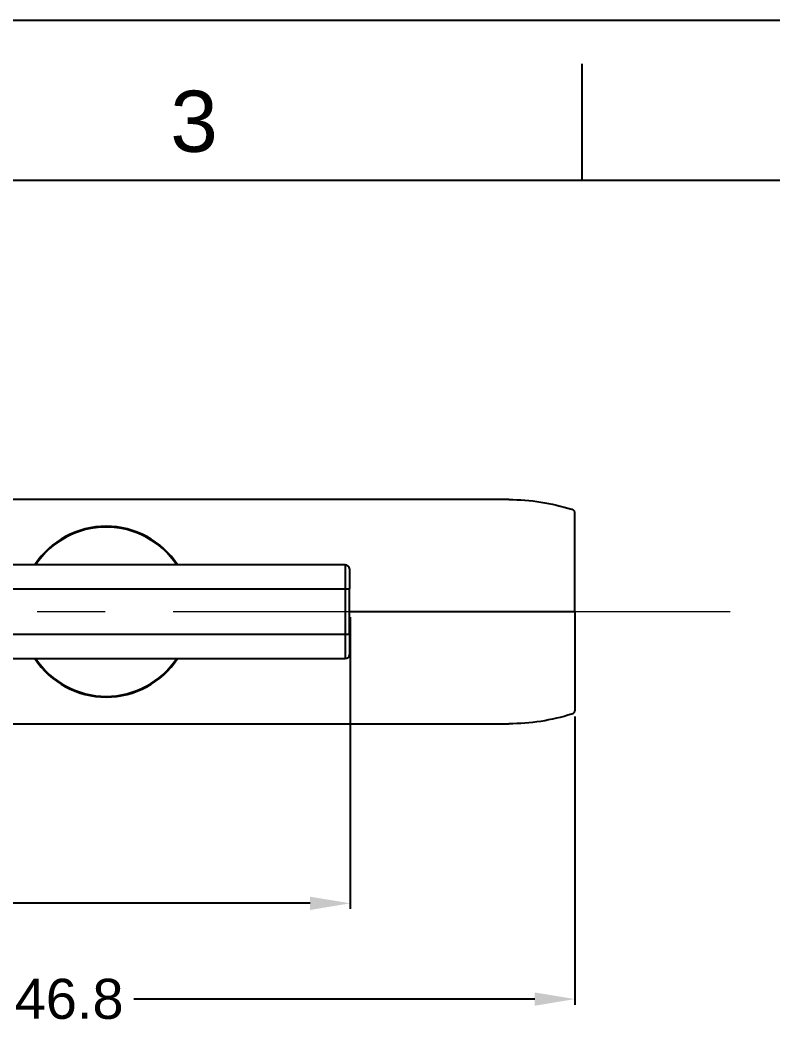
# Model space of a CAD drawing. Extents: x 10274 to 11115, y -16168 to -15573.
# Drawn here: x 10524.7 to 10618.7, y -15699.2 to -15573.3 of the extents above; entities that cross this region are included whole.
import ezdxf

# ---------------------------------------------------------------- set-up
doc = ezdxf.new("R2010")
doc.units = 0
doc.header["$MEASUREMENT"] = 0
doc.linetypes.add('CENTER', pattern=[47.5, 22, -8.5, 8.5, -8.5])
doc.linetypes.add('CENTER2', pattern=[28.575, 19.05, -3.175, 3.175, -3.175])
doc.layers.get('0').update_dxf_attribs({"linetype": 'CONTINUOUS'})
doc.layers.add('CENTER', color=1, linetype='CENTER2')
doc.layers.add('FORM', color=7, linetype='CONTINUOUS')
doc.layers.add('DIM_', color=3, linetype='CONTINUOUS', lineweight=9)
doc.styles.get("Standard").update_dxf_attribs({"font": 'arial.ttf'})
doc.dimstyles.new('STANDARD$0', dxfattribs={"dimtxt": 3.5, "dimasz": 2.5, "dimexe": 0.7, "dimexo": 0.7, "dimgap": 0.5, "dimtad": 3, "dimdec": 4, "dimdsep": 46, "dimtxsty": 'Standard', "dimcen": 0, "dimclrd": 2, "dimclre": 2, "dimclrt": 4, "dimadec": 0, "dimazin": 0, "dimtp": 0.2, "dimtm": 0.1, "dimtfac": 0.5, "dimtdec": 4, "dimtmove": 1, "dimatfit": 3, "dimfxl": 1, "dimtolj": 1, "dimarcsym": 0})

# ---------------------------------------------------------------- blocks, each defined once
blk = doc.blocks.new('*D121')
at = {"layer": 'DIM_', "color": 3, "lineweight": -2, "transparency": 16777216}
for p, q in [((10447.17, -15647.84), (10447.17, -15696.22)), ((10593.97, -15660.24), (10593.97, -15696.22)), ((10452.17, -15695.52), (10520.19, -15695.52)), ((10588.97, -15695.52), (10537.6, -15695.52))]:
    blk.add_line(p, q, dxfattribs=at)
at = {"layer": 'DIM_', "color": 3, "transparency": 16777216}
for points in [[(10452.17, -15694.69), (10452.17, -15696.35), (10447.17, -15695.52)], [(10588.97, -15694.69), (10588.97, -15696.35), (10593.97, -15695.52)]]:
    blk.add_solid(points, dxfattribs=at)
at = {"layer": 'DIM_', "color": 4, "transparency": 16777216, "insert": (10528.9, -15695.52), "char_height": 5, "attachment_point": 5, "bg_fill": 3, "box_fill_scale": 1.25, "bg_fill_color": 256, "bg_fill_true_color": 13158600, "bg_fill_transparency": 0}
blk.add_mtext('\\A1;146.8', dxfattribs=at)
blk = doc.blocks.new('*D122')
at = {"layer": 'DIM_', "color": 3, "lineweight": -2, "transparency": 16777216}
for p, q in [((10449.15, -15647.84), (10449.15, -15684.26)), ((10565.92, -15647.84), (10565.92, -15684.26)), ((10454.15, -15683.56), (10498.83, -15683.56)), ((10560.92, -15683.56), (10516.24, -15683.56))]:
    blk.add_line(p, q, dxfattribs=at)
at = {"layer": 'DIM_', "color": 3, "transparency": 16777216}
for points in [[(10454.15, -15682.73), (10454.15, -15684.39), (10449.15, -15683.56)], [(10560.92, -15682.73), (10560.92, -15684.39), (10565.92, -15683.56)]]:
    blk.add_solid(points, dxfattribs=at)
at = {"layer": 'DIM_', "color": 4, "transparency": 16777216, "insert": (10507.53, -15683.56), "char_height": 5, "attachment_point": 5, "bg_fill": 3, "box_fill_scale": 1.25, "bg_fill_color": 256, "bg_fill_true_color": 13158600, "bg_fill_transparency": 0}
blk.add_mtext('\\A1;116.8', dxfattribs=at)

msp = doc.modelspace()

# ---------------------------------------------------------------- linework, layer by layer
at = {"lineweight": -3, "extrusion": (-1.22465e-16, -1, 0)}
for p, q in [((10585.715, -15633.144), (10491.74, -15633.144)), ((10565.319, -15641.294), (10496.002, -15641.294)), ((10565.319, -15641.294), (10565.319, -15644.294)), ((10565.819, -15641.794), (10565.819, -15644.294)), ((10496.807, -15644.294), (10565.319, -15644.294)), ((10565.319, -15644.294), (10565.819, -15644.294))]:
    msp.add_line(p, q, dxfattribs=at)
at = {"lineweight": -3}
for centre, radius, start, end in [((10535.465, -15647.144), 10.665, 33.26906, 146.73094), ((10535.465, -15647.144), 10.569, 33.60937, 146.39062), ((10565.319, -15641.794), 0.5, 0, 90)]:
    msp.add_arc(centre, radius, start, end, dxfattribs=at)
at = {"lineweight": -3, "extrusion": (0, 0, -1)}
msp.add_ellipse((10585.715, -15647.144), major_axis=(19.25, 0), ratio=0.7272727, start_param=4.7123872, end_param=5.1317509, dxfattribs=at)
at = {"lineweight": -3}
msp.add_open_spline([(10593.965, -15634.749), (10593.965, -15634.709), (10593.957, -15634.67), (10593.931, -15634.614), (10593.92, -15634.596), (10593.901, -15634.569), (10593.893, -15634.56), (10593.878, -15634.543), (10593.87, -15634.534), (10593.844, -15634.509), (10593.825, -15634.493), (10593.782, -15634.462), (10593.758, -15634.447), (10593.72, -15634.426), (10593.706, -15634.419), (10593.678, -15634.405), (10593.664, -15634.398), (10593.619, -15634.379), (10593.587, -15634.368), (10593.553, -15634.357)], degree=3, knots=[0, 0, 0, 0, 0.25, 0.25, 0.375, 0.375, 0.4375, 0.4375, 0.5, 0.5, 0.625, 0.625, 0.75, 0.75, 0.8125, 0.8125, 0.875, 0.875, 1, 1, 1, 1], dxfattribs=at)
at = {"layer": 'CENTER', "color": 1, "linetype": 'CENTER', "lineweight": 13}
msp.add_line((10613.346, -15647.144), (10442.169, -15647.144), dxfattribs=at)
at = {"layer": 'FORM', "color": 7, "linetype": 'Continuous'}
for p, q in [((10274.49, -15573.275), (11115.49, -15573.275)), ((10594.871, -15593.299), (10594.871, -15578.746)), ((11095.467, -15593.299), (10294.514, -15593.299))]:
    msp.add_line(p, q, dxfattribs=at)

# ---------------------------------------------------------------- texts
at = {"layer": 'FORM', "color": 7, "linetype": 'Continuous', "insert": (10546.437, -15585.953), "char_height": 7.633, "attachment_point": 5}
msp.add_mtext_dynamic_manual_height_columns('3', width=50.05954, gutter_width=12.515, heights=[0], dxfattribs=at)

# ---------------------------------------------------------------- next in the draw order: dimensions: what is measured, and where the dimension line sits
at = {"layer": 'DIM_', "color": 3}
dim = msp.add_linear_dim(base=(10593.965, -15695.519), p1=(10447.169, -15647.144), p2=(10593.965, -15659.538), dimstyle='STANDARD$0', override={"dimtxt": 5, "dimasz": 5, "dimtad": 0, "dimtih": 1, "dimdec": 1, "dimzin": 9, "dimclrd": 3, "dimclre": 3, "dimtdec": 1, "dimtofl": 0, "dimfxl": 1.25, "dimtfill": 1}, dxfattribs=at)
dim.commit()
dim.dimension.update_dxf_attribs({"geometry": '*D121', "text_midpoint": (10528.895, -15695.519), "dimtype": 160})

# ---------------------------------------------------------------- next in the draw order: linework, layer by layer
at = {"lineweight": -3, "extrusion": (-1.22465e-16, -1, 0)}
for q in [(10593.965, -15634.749), (10593.965, -15659.538)]:
    msp.add_line((10593.965, -15647.144), q, dxfattribs=at)
at = {"lineweight": -3, "extrusion": (0, 0, -1)}
msp.add_ellipse((10585.715, -15647.144), major_axis=(19.25, 0), ratio=0.7272727, start_param=1.1514344, end_param=1.5707981, dxfattribs=at)
at = {"lineweight": -3}
msp.add_open_spline([(10593.553, -15659.931), (10593.587, -15659.92), (10593.619, -15659.908), (10593.678, -15659.883), (10593.705, -15659.869), (10593.744, -15659.848), (10593.756, -15659.841), (10593.78, -15659.826), (10593.792, -15659.818), (10593.824, -15659.795), (10593.844, -15659.778), (10593.878, -15659.745), (10593.894, -15659.728), (10593.913, -15659.701), (10593.919, -15659.692), (10593.93, -15659.673), (10593.935, -15659.664), (10593.957, -15659.617), (10593.965, -15659.578), (10593.965, -15659.538)], degree=3, knots=[0, 0, 0, 0, 0.125, 0.125, 0.25, 0.25, 0.3125, 0.3125, 0.375, 0.375, 0.5, 0.5, 0.625, 0.625, 0.6875, 0.6875, 0.75, 0.75, 1, 1, 1, 1], dxfattribs=at)

# ---------------------------------------------------------------- next in the draw order: dimensions: what is measured, and where the dimension line sits
at = {"layer": 'DIM_', "color": 3}
dim = msp.add_linear_dim(base=(10565.917, -15683.559), p1=(10449.145, -15647.144), p2=(10565.917, -15647.144), dimstyle='STANDARD$0', override={"dimtxt": 5, "dimasz": 5, "dimtad": 0, "dimtih": 1, "dimdec": 1, "dimzin": 9, "dimclrd": 3, "dimclre": 3, "dimtdec": 1, "dimtofl": 0, "dimfxl": 1.25, "dimtfill": 1}, dxfattribs=at)
dim.commit()
dim.dimension.update_dxf_attribs({"geometry": '*D122', "text_midpoint": (10507.531, -15683.559)})

# ---------------------------------------------------------------- next in the draw order: linework, layer by layer
at = {"lineweight": -3, "extrusion": (-1.22465e-16, -1, 0)}
for p, q in [((10565.319, -15644.294), (10565.319, -15649.994)), ((10565.819, -15649.994), (10565.819, -15644.294)), ((10593.965, -15647.144), (10565.819, -15647.144)), ((10565.319, -15649.994), (10496.807, -15649.994)), ((10565.819, -15649.994), (10565.319, -15649.994)), ((10565.319, -15649.994), (10565.319, -15652.994)), ((10565.819, -15649.994), (10565.819, -15652.494)), ((10496.002, -15652.994), (10565.319, -15652.994)), ((10491.764, -15661.144), (10585.715, -15661.144))]:
    msp.add_line(p, q, dxfattribs=at)
at = {"lineweight": -3}
for centre, radius, start, end in [((10565.319, -15652.494), 0.5, 270, 0), ((10535.465, -15647.144), 10.666, 213.26344, 270), ((10535.465, -15647.144), 10.569, 213.60937, 326.39062), ((10535.465, -15647.144), 10.666, 270, 326.73656)]:
    msp.add_arc(centre, radius, start, end, dxfattribs=at)

doc.saveas('drawing.dxf')
